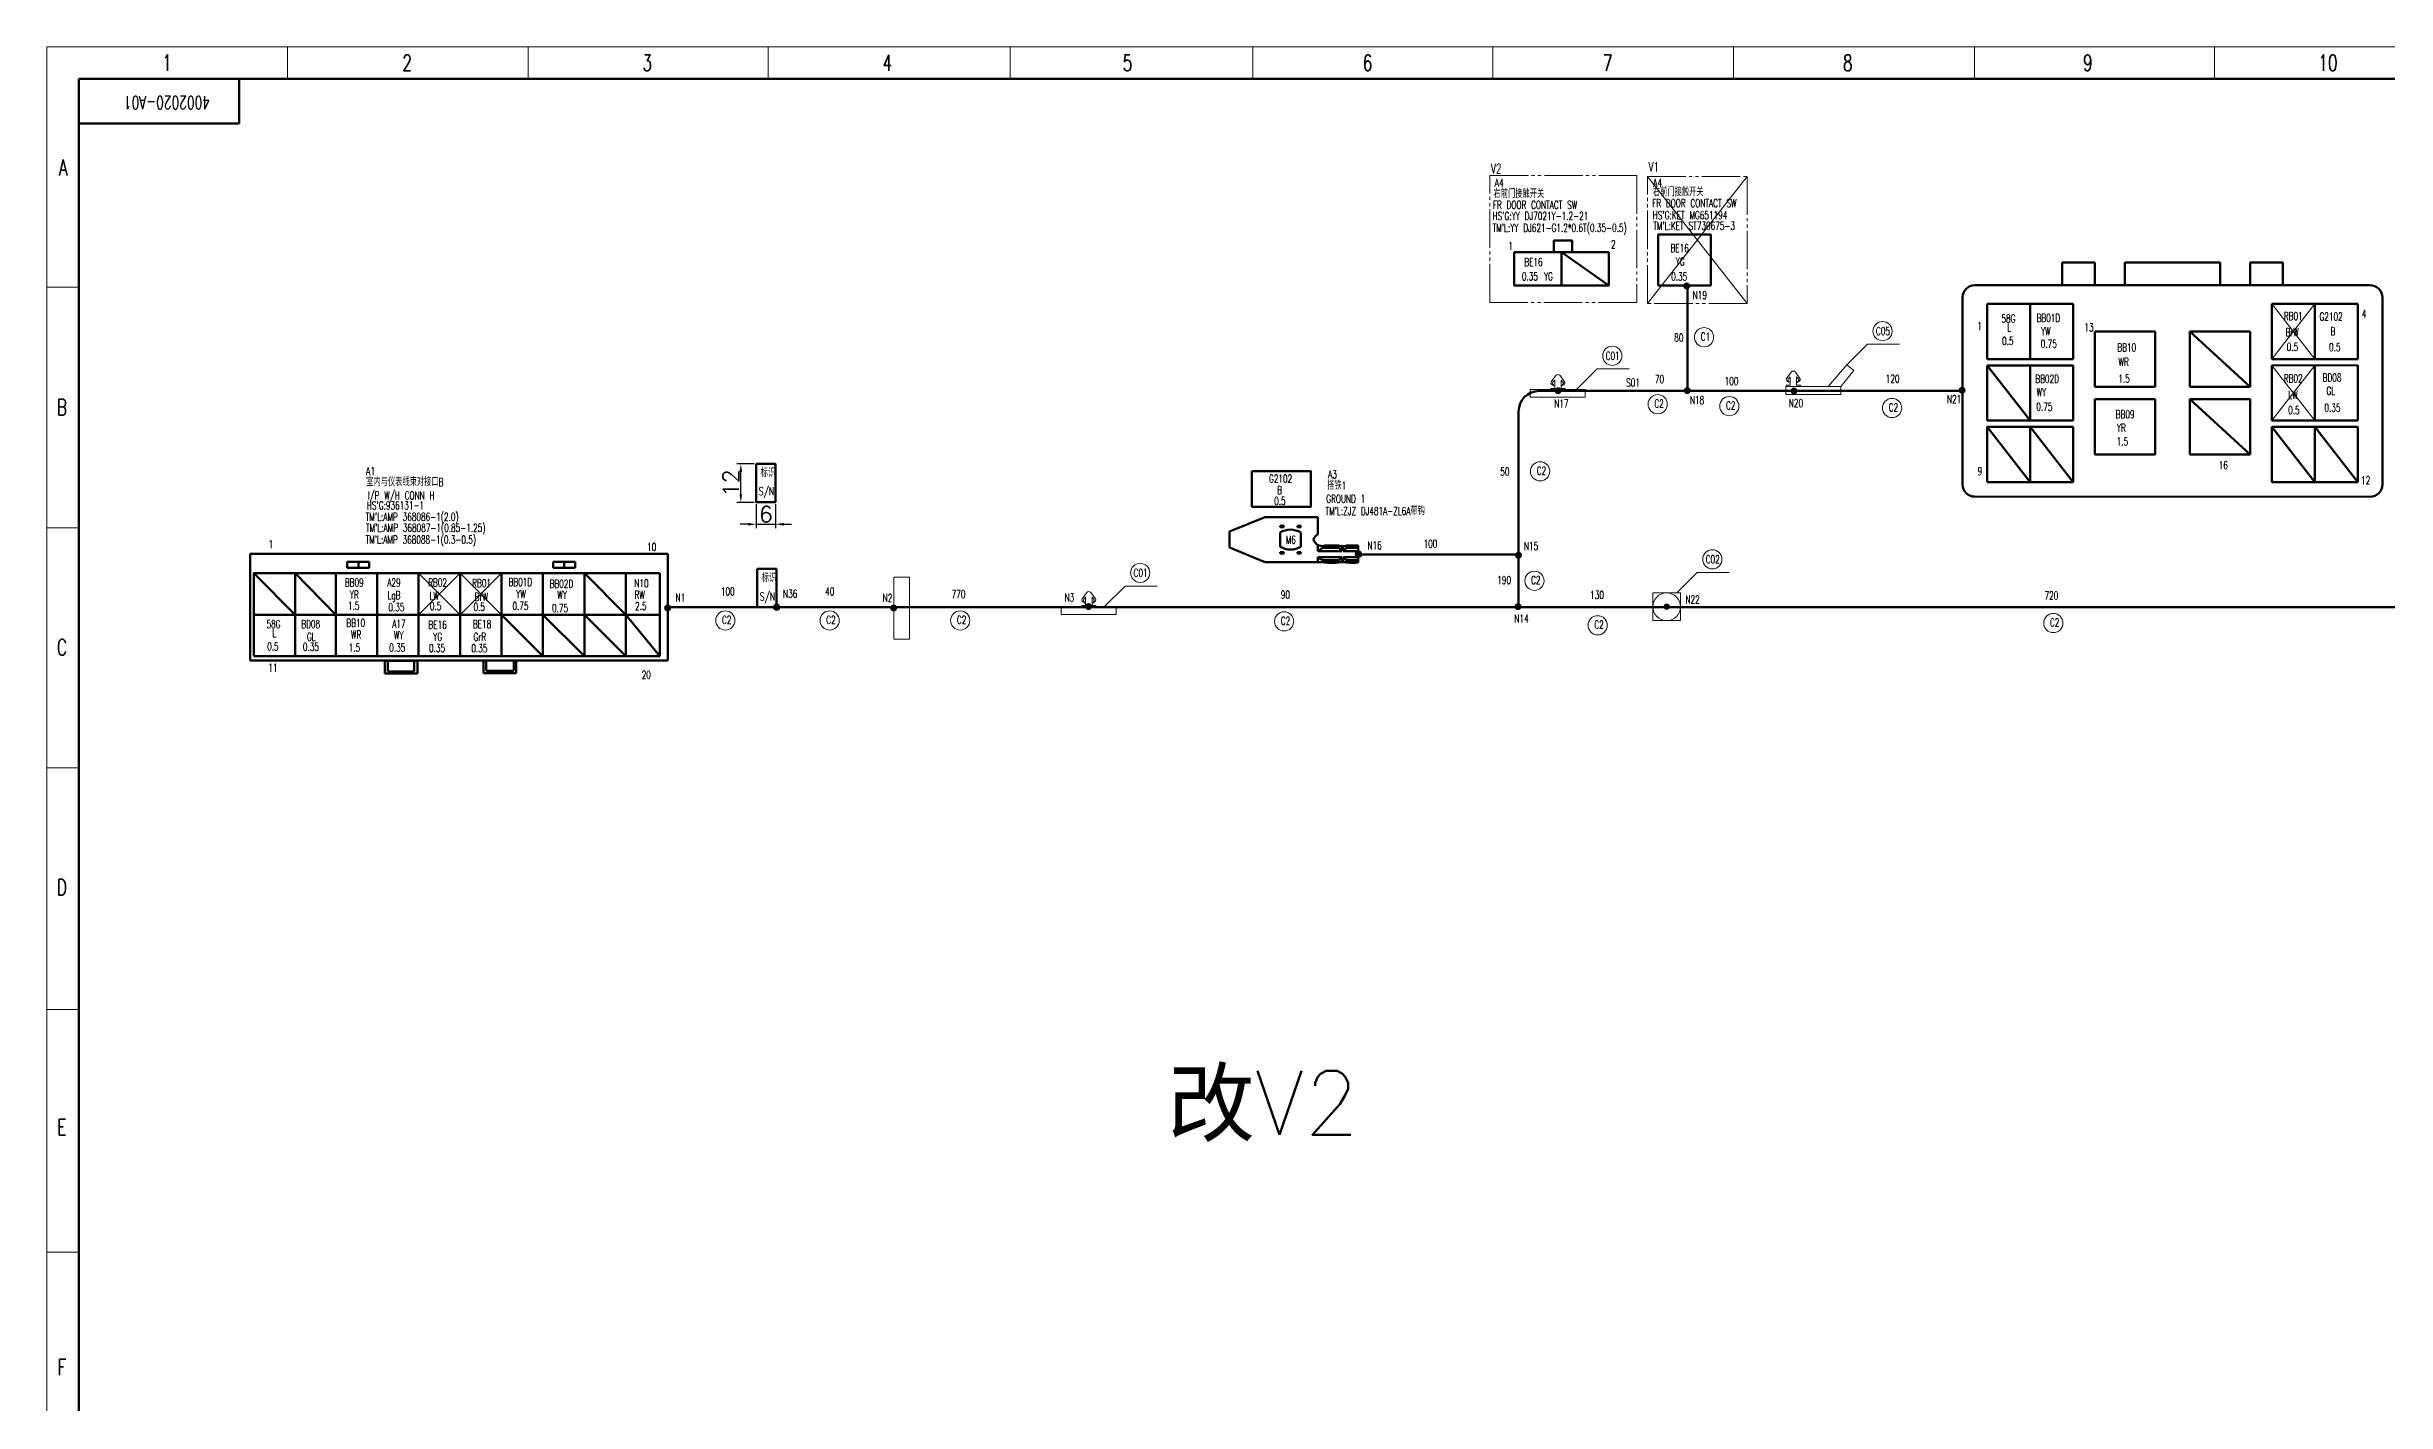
# Model space of a CAD drawing. Header units: millimetres. Extents: x 3123 to 4312, y 321 to 1162.
# Drawn here: x 3123 to 3853, y 739 to 1162 of the extents above; entities that cross this region are included whole.
import ezdxf
from ezdxf.enums import TextEntityAlignment as Align

# ---------------------------------------------------------------- set-up
doc = ezdxf.new("R2010")
doc.units = ezdxf.units.MM
doc.linetypes.add('PHANTOM', pattern=[17, 12, -1, 1, -1, 1, -1])
for name, color, linetype, lineweight in [('0Filament', 7, 'Continuous', 20), ('2FRAM', 2, 'Continuous', 70), ('4CONTOUR', 4, 'Continuous', 50), ('5PHANTOM', 6, 'PHANTOM', 20)]:
    doc.layers.add(name, color=color, linetype=linetype, lineweight=lineweight)
doc.styles.add('HZ', font='TXT', dxfattribs={"width": 0.7, "height": 4, "bigfont": 'HZTXT'})
doc.styles.get("Standard").update_dxf_attribs({"font": 'txt.shx', "height": 5})
doc.dimstyles.new('ISO-25', dxfattribs={"dimtxt": 2.5, "dimasz": 2.5, "dimexe": 1.25, "dimexo": 0.625, "dimtad": 1, "dimtxsty": 'Standard', "dimcen": 2.5, "dimadec": 0, "dimazin": 0, "dimtfac": 1, "dimtmove": 0, "dimatfit": 3, "dimfxl": 1, "dimarcsym": 0})

# ---------------------------------------------------------------- blocks, each defined once
blk = doc.blocks.new('*D31')
at = {"layer": '0Filament', "color": 0, "lineweight": -2, "transparency": 16777216}
for p, q in [((3344.13, 1019.43), (3344.13, 1011.95)), ((3350.13, 1019.43), (3350.13, 1011.95)), ((3341.63, 1013.2), (3339.13, 1013.2)), ((3344.13, 1013.2), (3350.13, 1013.2)), ((3352.63, 1013.2), (3355.13, 1013.2))]:
    blk.add_line(p, q, dxfattribs=at)
at = {"layer": '0Filament', "color": 0, "transparency": 16777216}
for points in [[(3341.63, 1013.61), (3341.63, 1012.78), (3344.13, 1013.2)], [(3352.63, 1013.61), (3352.63, 1012.78), (3350.13, 1013.2)]]:
    blk.add_solid(points, dxfattribs=at)
at = {"layer": 'Defpoints', "color": 0, "transparency": 16777216}
for p in [(3344.13, 1020.05), (3350.13, 1020.05), (3350.13, 1013.2)]:
    blk.add_point(p, dxfattribs=at)
at = {"layer": '0Filament', "color": 0, "transparency": 16777216, "insert": (3347.13, 1016.32), "char_height": 5, "attachment_point": 5}
blk.add_mtext('6', dxfattribs=at)
blk = doc.blocks.new('*D32')
at = {"layer": '0Filament', "color": 0, "lineweight": -2, "transparency": 16777216}
for p, q in [((3343.5, 1032.05), (3338.06, 1032.05)), ((3339.31, 1022.55), (3339.31, 1029.55)), ((3343.5, 1020.05), (3338.06, 1020.05))]:
    blk.add_line(p, q, dxfattribs=at)
at = {"layer": '0Filament', "color": 0, "transparency": 16777216}
for points in [[(3338.89, 1029.55), (3339.72, 1029.55), (3339.31, 1032.05)], [(3338.89, 1022.55), (3339.72, 1022.55), (3339.31, 1020.05)]]:
    blk.add_solid(points, dxfattribs=at)
at = {"layer": 'Defpoints', "color": 0, "transparency": 16777216}
for p in [(3339.31, 1032.05), (3344.13, 1032.05), (3344.13, 1020.05)]:
    blk.add_point(p, dxfattribs=at)
at = {"layer": '0Filament', "color": 0, "transparency": 16777216, "insert": (3336.18, 1026.05), "char_height": 5, "attachment_point": 5, "rotation": 90}
blk.add_mtext('12', dxfattribs=at)

msp = doc.modelspace()

# ---------------------------------------------------------------- hatches: boundary and pattern name
at = {"layer": '0Filament'}
h = msp.add_hatch(color=256, dxfattribs=at)
edge = h.paths.add_edge_path()
edge.add_arc((3634.772, 1087.671), 1.092, 90, 450)
h = msp.add_hatch(color=256, dxfattribs=at)
edge = h.paths.add_edge_path()
edge.add_arc((3594.585, 1054.931), 1.092, 90, 450)
h = msp.add_hatch(color=256, dxfattribs=at)
edge = h.paths.add_edge_path()
edge.add_arc((3634.944, 1054.96), 1.092, 90, 450)
h = msp.add_hatch(color=256, dxfattribs=at)
edge = h.paths.add_edge_path()
edge.add_arc((3668.283, 1054.841), 1.092, 90, 450)
h = msp.add_hatch(color=256, dxfattribs=at)
edge = h.paths.add_edge_path()
edge.add_arc((3720.795, 1055.072), 1.092, 90, 450)
h = msp.add_hatch(color=256, dxfattribs=at)
edge = h.paths.add_edge_path()
edge.add_arc((3532.228, 1003.819), 1, 0, 360)
h = msp.add_hatch(color=256, dxfattribs=at)
edge = h.paths.add_edge_path()
edge.add_arc((3582.205, 1003.521), 1.092, 90, 450)
h = msp.add_hatch(color=256, dxfattribs=at)
edge = h.paths.add_edge_path()
edge.add_arc((3316.428, 987.034), 1.092, 90, 450)
h = msp.add_hatch(color=256, dxfattribs=at)
edge = h.paths.add_edge_path()
edge.add_arc((3350.476, 987.261), 1, 0, 360)
h = msp.add_hatch(color=256, dxfattribs=at)
edge = h.paths.add_edge_path()
edge.add_arc((3387.026, 987.034), 1.092, 90, 450)
h = msp.add_hatch(color=256, dxfattribs=at)
edge = h.paths.add_edge_path()
edge.add_arc((3447.911, 987.472), 1.092, 90, 450)
h = msp.add_hatch(color=256, dxfattribs=at)
edge = h.paths.add_edge_path()
edge.add_arc((3582.082, 987.454), 1.092, 90, 450)
h = msp.add_hatch(color=256, dxfattribs=at)
edge = h.paths.add_edge_path()
edge.add_arc((3628.526, 987.451), 1, 90, 450)

# ---------------------------------------------------------------- linework, layer by layer
for p, q in [((3122.557, 321.382), (3122.557, 1162.382)), ((3122.557, 1162.382), (4311.557, 1162.382)), ((3122.557, 1162.382), (3122.557, 1152.479)), ((3122.557, 1162.382), (3122.557, 1152.479)), ((3132.459, 1162.382), (3122.557, 1162.382)), ((3197.695, 1162.408), (3197.695, 1152.423)), ((3272.833, 1162.382), (3272.833, 1152.479)), ((3347.862, 1162.38), (3347.862, 1152.478)), ((3423.384, 1162.382), (3423.384, 1152.479)), ((3499.227, 1162.38), (3499.227, 1152.478)), ((3574.256, 1162.382), (3574.256, 1152.479)), ((3649.394, 1162.408), (3649.394, 1152.423)), ((3724.636, 1162.382), (3724.636, 1152.479)), ((3799.665, 1162.38), (3799.665, 1152.478)), ((3132.485, 1087.243), (3122.501, 1087.243)), ((3684.813, 1063.043), (3691.198, 1069.427)), ((3691.198, 1069.427), (3701.198, 1069.427)), ((3592.463, 1057.728), (3593.893, 1059.698)), ((3596.633, 1057.728), (3595.204, 1059.698)), ((3600.389, 1055.346), (3606.773, 1061.73)), ((3606.773, 1061.73), (3616.773, 1061.73)), ((3665.968, 1058.783), (3667.397, 1060.753)), ((3670.138, 1058.783), (3668.708, 1060.753)), ((3684.813, 1063.043), (3678.903, 1056.211)), ((3682.863, 1056.211), (3686.977, 1061.29)), ((3686.977, 1061.29), (3684.813, 1063.043)), ((3585.916, 1055.346), (3603.088, 1055.346)), ((3585.916, 1052.884), (3585.916, 1055.346)), ((3603.088, 1052.884), (3585.916, 1052.884)), ((3592.317, 1055.205), (3592.317, 1055.648)), ((3593.549, 1055.648), (3592.317, 1055.648)), ((3596.779, 1055.205), (3592.317, 1055.205)), ((3593.297, 1056.405), (3592.564, 1056.989)), ((3592.942, 1056.953), (3593.297, 1056.405)), ((3593.549, 1058.249), (3592.987, 1057.601)), ((3593.549, 1055.648), (3593.549, 1058.249)), ((3595.547, 1058.249), (3596.11, 1057.601)), ((3595.547, 1055.648), (3595.547, 1058.249)), ((3596.779, 1055.648), (3595.547, 1055.648)), ((3595.8, 1056.405), (3596.533, 1056.989)), ((3596.155, 1056.953), (3595.8, 1056.405)), ((3596.779, 1055.205), (3596.779, 1055.648)), ((3603.088, 1055.346), (3603.088, 1052.884)), ((3682.863, 1056.211), (3665.691, 1056.211)), ((3665.691, 1056.211), (3665.691, 1053.749)), ((3665.691, 1053.749), (3682.863, 1053.749)), ((3665.822, 1056.26), (3665.822, 1056.703)), ((3667.054, 1056.703), (3665.822, 1056.703)), ((3670.284, 1056.26), (3665.822, 1056.26)), ((3666.801, 1057.46), (3666.068, 1058.043)), ((3666.446, 1058.008), (3666.801, 1057.46)), ((3667.054, 1059.303), (3666.491, 1058.656)), ((3667.054, 1056.703), (3667.054, 1059.303)), ((3669.052, 1059.303), (3669.614, 1058.656)), ((3669.052, 1056.703), (3669.052, 1059.303)), ((3670.284, 1056.703), (3669.052, 1056.703)), ((3669.304, 1057.46), (3670.037, 1058.043)), ((3669.66, 1058.008), (3669.304, 1057.46)), ((3670.284, 1056.26), (3670.284, 1056.703)), ((3682.863, 1053.749), (3682.863, 1056.211)), ((3132.459, 1012.105), (3122.557, 1012.105)), ((3387.106, 996.708), (3391.969, 996.708)), ((3387.106, 977.275), (3387.106, 996.708)), ((3391.969, 996.708), (3391.969, 977.275)), ((3452.926, 987.511), (3459.311, 993.896)), ((3459.311, 993.896), (3469.311, 993.896)), ((3631.631, 991.73), (3638.015, 998.115)), ((3638.015, 998.115), (3648.015, 998.115)), ((3439.368, 987.511), (3456.54, 987.511)), ((3439.368, 985.049), (3439.368, 987.511)), ((3445.77, 987.37), (3445.77, 987.813)), ((3447.002, 987.813), (3445.77, 987.813)), ((3450.232, 987.37), (3445.77, 987.37)), ((3445.916, 989.894), (3447.345, 991.864)), ((3446.749, 988.57), (3446.016, 989.154)), ((3446.394, 989.118), (3446.749, 988.57)), ((3447.002, 990.414), (3446.439, 989.766)), ((3447.002, 987.813), (3447.002, 990.414)), ((3450.085, 989.894), (3448.656, 991.864)), ((3448.999, 990.414), (3449.562, 989.766)), ((3448.999, 987.813), (3448.999, 990.414)), ((3450.232, 987.813), (3448.999, 987.813)), ((3449.252, 988.57), (3449.985, 989.154)), ((3449.607, 989.118), (3449.252, 988.57)), ((3450.232, 987.37), (3450.232, 987.813)), ((3456.54, 987.511), (3456.54, 985.049)), ((3624.192, 983.09), (3624.192, 991.73)), ((3624.192, 991.73), (3632.832, 991.73)), ((3632.832, 991.73), (3632.832, 983.09)), ((3456.54, 985.049), (3439.368, 985.049)), ((3632.832, 983.09), (3624.192, 983.09)), ((3391.969, 977.275), (3387.106, 977.275)), ((3132.458, 937.076), (3122.555, 937.076)), ((3132.459, 861.554), (3122.557, 861.554)), ((3132.458, 785.712), (3122.555, 785.712))]:
    msp.add_line(p, q, dxfattribs=at)
at = {"layer": '0Filament', "color": 1}
for p, q in [((3622.489, 1121.878), (3653.642, 1082.201)), ((3653.642, 1121.878), (3622.489, 1082.201)), ((3817.502, 1082.059), (3830.945, 1064.781)), ((3817.505, 1064.779), (3830.942, 1082.061)), ((3817.505, 1062.859), (3830.948, 1045.581)), ((3817.508, 1045.579), (3830.945, 1062.861)), ((3238.662, 997.867), (3251.601, 984.928)), ((3238.662, 984.928), (3251.601, 997.867)), ((3251.601, 997.867), (3264.54, 984.928)), ((3251.601, 984.928), (3264.54, 997.867))]:
    msp.add_line(p, q, dxfattribs=at)
at = {"layer": '0Filament'}
for centre, radius in [((3640.185, 1071.643), 3), ((3695.946, 1073.546), 3), ((3611.521, 1065.849), 3), ((3625.708, 1050.702), 3), ((3648.087, 1050.126), 3), ((3698.916, 1049.519), 3), ((3588.962, 1029.732), 3), ((3532.228, 1003.819), 1), ((3532.228, 1003.819), 1), ((3642.763, 1002.234), 3), ((3464.058, 998.015), 3), ((3587.202, 995.549), 3), ((3350.476, 987.261), 1), ((3350.476, 987.261), 1), ((3628.512, 987.41), 4.32), ((3334.45, 983.14), 3), ((3367.036, 983.14), 3), ((3407.83, 983.14), 3), ((3509.018, 982.85), 3), ((3606.952, 981.633), 3), ((3749.285, 982.325), 3)]:
    msp.add_circle(centre, radius, dxfattribs=at)
for centre, radius, start, end in [((3594.548, 1059.222), 0.81, 35.96257, 144.03743), ((3668.053, 1060.277), 0.81, 35.96257, 144.03743), ((3592.901, 1057.411), 0.54, 144.03743, 231.457932), ((3593.395, 1057.247), 0.54, 139.031128, 212.964489), ((3595.702, 1057.247), 0.54, 327.035511, 40.968872), ((3596.196, 1057.411), 0.54, 308.542068, 35.96257), ((3666.405, 1058.466), 0.54, 144.03743, 231.457932), ((3666.899, 1058.301), 0.54, 139.031128, 212.964489), ((3669.206, 1058.301), 0.54, 327.035511, 40.968872), ((3669.7, 1058.466), 0.54, 308.542068, 35.96257), ((3446.353, 989.577), 0.54, 144.03743, 231.457932), ((3446.847, 989.412), 0.54, 139.031128, 212.964489), ((3448.001, 991.388), 0.81, 35.96257, 144.03743), ((3449.154, 989.412), 0.54, 327.035511, 40.968872), ((3449.648, 989.577), 0.54, 308.542068, 35.96257)]:
    msp.add_arc(centre, radius, start, end, dxfattribs=at)
at = {"layer": '2FRAM', "linetype": 'ByBlock'}
for p, q in [((3132.557, 331.382), (3132.557, 1152.382)), ((3132.557, 1152.382), (4301.557, 1152.382)), ((3182.557, 1138.382), (3182.557, 1152.382)), ((3132.557, 1138.382), (3182.557, 1138.382))]:
    msp.add_line(p, q, dxfattribs=at)
at = {"layer": '4CONTOUR'}
for p, q in [((3580.894, 1087.838), (3580.894, 1098.248)), ((3580.894, 1098.248), (3595.67, 1098.248)), ((3595.67, 1098.248), (3595.67, 1087.838)), ((3595.67, 1098.248), (3610.445, 1098.248)), ((3595.67, 1098.248), (3610.445, 1087.838)), ((3610.445, 1098.248), (3610.445, 1087.838)), ((3752.008, 1087.878), (3752.008, 1095.038)), ((3752.008, 1095.038), (3762.225, 1095.038)), ((3762.225, 1087.878), (3762.225, 1095.038)), ((3771.641, 1087.878), (3771.641, 1095.038)), ((3771.641, 1095.038), (3801.371, 1095.038)), ((3801.371, 1095.038), (3801.371, 1087.878)), ((3810.784, 1095.038), (3821.001, 1095.038)), ((3810.784, 1087.878), (3810.784, 1095.038)), ((3821.001, 1087.878), (3821.001, 1095.038)), ((3580.894, 1087.838), (3595.67, 1087.838)), ((3595.67, 1087.838), (3610.445, 1087.838)), ((3634.969, 1054.859), (3634.969, 1087.844)), ((3720.908, 1025.681), (3720.908, 1084.038)), ((3848.262, 1087.878), (3724.748, 1087.878)), ((3728.628, 1082.054), (3728.628, 1064.774)), ((3728.628, 1082.054), (3755.508, 1082.054)), ((3742.068, 1082.054), (3742.068, 1064.774)), ((3755.508, 1082.054), (3755.508, 1064.774)), ((3844.382, 1082.064), (3817.502, 1082.059)), ((3817.502, 1082.059), (3817.505, 1064.779)), ((3830.942, 1082.061), (3830.945, 1064.781)), ((3844.382, 1082.064), (3844.385, 1064.784)), ((3852.112, 1025.652), (3852.102, 1084.038)), ((3762.225, 1073.414), (3781.057, 1073.414)), ((3762.225, 1056.134), (3762.225, 1073.414)), ((3781.057, 1073.414), (3781.057, 1056.134)), ((3791.954, 1073.421), (3810.79, 1056.138)), ((3810.787, 1073.418), (3791.954, 1073.415)), ((3791.954, 1073.415), (3791.957, 1056.135)), ((3810.79, 1056.138), (3810.787, 1073.418)), ((3728.628, 1064.774), (3755.508, 1064.774)), ((3728.628, 1062.854), (3742.071, 1045.576)), ((3728.628, 1062.854), (3728.628, 1045.574)), ((3728.628, 1062.854), (3755.508, 1062.854)), ((3742.068, 1062.854), (3742.068, 1045.574)), ((3755.508, 1062.854), (3755.508, 1045.574)), ((3844.385, 1064.784), (3817.505, 1064.779)), ((3844.385, 1062.864), (3817.505, 1062.859)), ((3817.505, 1062.859), (3817.508, 1045.579)), ((3830.945, 1062.861), (3830.948, 1045.581)), ((3844.385, 1062.864), (3844.388, 1045.584)), ((3588.672, 1054.859), (3720.908, 1054.859)), ((3781.057, 1056.134), (3762.225, 1056.134)), ((3791.957, 1056.135), (3810.79, 1056.138)), ((3582.272, 987.261), (3582.272, 1048.459)), ((3728.628, 1045.574), (3755.508, 1045.574)), ((3762.225, 1052.294), (3781.057, 1052.294)), ((3762.225, 1035.014), (3762.225, 1052.294)), ((3781.057, 1052.294), (3781.057, 1035.014)), ((3810.79, 1052.298), (3791.958, 1052.295)), ((3791.958, 1052.295), (3810.793, 1035.011)), ((3791.958, 1052.295), (3791.961, 1035.015)), ((3810.793, 1035.018), (3810.79, 1052.298)), ((3844.388, 1045.584), (3817.508, 1045.579)), ((3728.628, 1043.654), (3742.071, 1026.376)), ((3728.628, 1043.654), (3728.628, 1026.374)), ((3728.628, 1043.654), (3755.508, 1043.654)), ((3742.068, 1043.654), (3742.068, 1026.374)), ((3742.068, 1043.654), (3755.508, 1026.374)), ((3755.508, 1043.654), (3755.508, 1026.374)), ((3844.389, 1043.664), (3817.509, 1043.659)), ((3817.509, 1043.659), (3830.952, 1026.381)), ((3817.509, 1043.659), (3817.512, 1026.379)), ((3830.949, 1043.661), (3844.392, 1026.384)), ((3830.949, 1043.661), (3830.952, 1026.381)), ((3844.389, 1043.664), (3844.392, 1026.384)), ((3781.057, 1035.014), (3762.225, 1035.014)), ((3791.961, 1035.015), (3810.793, 1035.018)), ((3728.628, 1026.374), (3755.508, 1026.374)), ((3844.392, 1026.384), (3817.512, 1026.379)), ((3848.271, 1021.812), (3724.747, 1021.841)), ((3491.972, 1005.898), (3491.972, 1010.898)), ((3491.972, 1010.898), (3491.992, 1010.898)), ((3491.992, 1010.907), (3492.972, 1011.307)), ((3491.992, 1010.898), (3491.992, 1010.907)), ((3492.972, 1011.307), (3502.79, 1015.324)), ((3517.972, 1015.398), (3503.168, 1015.398)), ((3508.872, 1012.698), (3507.772, 1012.698)), ((3507.772, 1012.298), (3507.772, 1012.698)), ((3507.772, 1012.298), (3508.872, 1012.298)), ((3507.772, 1006.198), (3507.772, 1010.598)), ((3508.872, 1012.298), (3508.872, 1012.698)), ((3514.272, 1012.698), (3513.172, 1012.698)), ((3513.172, 1012.698), (3513.172, 1012.298)), ((3513.172, 1012.298), (3514.272, 1012.298)), ((3514.272, 1012.698), (3514.272, 1012.298)), ((3514.272, 1010.598), (3514.272, 1006.198)), ((3519.572, 1015.398), (3517.972, 1015.398)), ((3519.572, 1015.398), (3519.572, 1010.052)), ((3186.051, 1003.924), (3316.509, 1003.924)), ((3186.051, 970.598), (3186.051, 1003.924)), ((3216.381, 1001.456), (3223.228, 1001.456)), ((3216.381, 999.621), (3216.381, 1001.456)), ((3219.821, 1001.474), (3219.821, 999.543)), ((3223.228, 1001.456), (3223.228, 999.621)), ((3280.664, 1001.456), (3287.511, 1001.456)), ((3280.664, 999.621), (3280.664, 1001.456)), ((3284.105, 1001.474), (3284.105, 999.543)), ((3287.511, 1001.456), (3287.511, 999.621)), ((3316.509, 1003.924), (3316.509, 970.598)), ((3491.992, 1005.898), (3491.972, 1005.898)), ((3491.992, 1005.898), (3491.992, 1005.89)), ((3491.992, 1005.89), (3492.972, 1005.489)), ((3492.972, 1005.489), (3502.79, 1001.473)), ((3503.168, 1001.398), (3517.972, 1001.398)), ((3507.772, 1004.498), (3508.872, 1004.498)), ((3507.772, 1004.098), (3507.772, 1004.498)), ((3508.872, 1004.098), (3507.772, 1004.098)), ((3508.872, 1004.098), (3508.872, 1004.498)), ((3513.172, 1004.498), (3513.172, 1004.098)), ((3513.172, 1004.498), (3514.272, 1004.498)), ((3514.272, 1004.098), (3513.172, 1004.098)), ((3514.272, 1004.498), (3514.272, 1004.098)), ((3519.572, 1001.398), (3517.972, 1001.398)), ((3519.572, 1006.745), (3519.572, 1004.83)), ((3520.384, 1005.392), (3519.572, 1004.83)), ((3527.072, 1004.83), (3519.572, 1004.83)), ((3519.572, 1002.967), (3519.572, 1001.398)), ((3527.072, 1002.967), (3519.572, 1002.967)), ((3520.384, 1002.405), (3519.572, 1002.967)), ((3520.685, 1005.58), (3520.384, 1005.392)), ((3520.685, 1002.217), (3520.384, 1002.405)), ((3521.103, 1005.788), (3520.685, 1005.58)), ((3521.103, 1002.009), (3520.685, 1002.217)), ((3521.285, 1005.83), (3521.103, 1005.788)), ((3521.285, 1001.967), (3521.103, 1002.009)), ((3526.072, 1005.83), (3521.285, 1005.83)), ((3526.072, 1001.967), (3521.285, 1001.967)), ((3521.572, 1005.966), (3521.572, 1006.566)), ((3521.572, 1005.863), (3521.572, 1005.966)), ((3521.572, 1001.934), (3521.572, 1001.831)), ((3521.572, 1001.231), (3521.572, 1001.831)), ((3525.072, 1006.598), (3522.572, 1006.598)), ((3522.572, 1005.998), (3522.572, 1006.598)), ((3525.072, 1005.998), (3522.572, 1005.998)), ((3525.072, 1001.798), (3522.572, 1001.798)), ((3522.572, 1001.198), (3522.572, 1001.798)), ((3525.072, 1001.198), (3522.572, 1001.198)), ((3525.072, 1005.998), (3525.072, 1006.598)), ((3525.072, 1001.198), (3525.072, 1001.798)), ((3526.072, 1005.966), (3526.072, 1006.566)), ((3526.072, 1005.831), (3526.072, 1005.966)), ((3526.072, 1005.831), (3526.072, 1005.83)), ((3526.072, 1005.83), (3527.072, 1004.83)), ((3526.072, 1001.967), (3527.072, 1002.967)), ((3526.072, 1001.966), (3526.072, 1001.967)), ((3526.072, 1001.966), (3526.072, 1001.831)), ((3526.072, 1001.231), (3526.072, 1001.831)), ((3527.072, 1004.83), (3527.072, 1006.398)), ((3527.072, 1006.398), (3527.472, 1006.398)), ((3527.072, 1001.398), (3527.072, 1002.967)), ((3527.472, 1001.398), (3527.072, 1001.398)), ((3527.472, 1006.398), (3527.472, 1004.83)), ((3528.472, 1005.83), (3527.472, 1004.83)), ((3532.172, 1004.83), (3527.472, 1004.83)), ((3527.472, 1002.967), (3527.472, 1001.398)), ((3528.472, 1001.967), (3527.472, 1002.967)), ((3532.172, 1002.967), (3527.472, 1002.967)), ((3528.472, 1005.831), (3528.471, 1005.83)), ((3528.472, 1001.966), (3528.471, 1001.967)), ((3528.472, 1005.966), (3528.472, 1006.566)), ((3528.472, 1005.831), (3528.472, 1005.966)), ((3532.172, 1005.83), (3528.472, 1005.83)), ((3532.172, 1001.967), (3528.472, 1001.967)), ((3528.472, 1001.966), (3528.472, 1001.831)), ((3528.472, 1001.231), (3528.472, 1001.831)), ((3531.172, 1006.598), (3529.472, 1006.598)), ((3529.472, 1005.998), (3529.472, 1006.598)), ((3531.172, 1005.998), (3529.472, 1005.998)), ((3531.172, 1001.798), (3529.472, 1001.798)), ((3529.472, 1001.198), (3529.472, 1001.798)), ((3531.172, 1001.198), (3529.472, 1001.198)), ((3531.172, 1005.998), (3531.172, 1006.598)), ((3531.172, 1001.198), (3531.172, 1001.798)), ((3532.172, 1005.966), (3532.172, 1006.566)), ((3532.172, 1005.966), (3532.172, 1005.83)), ((3532.172, 1004.83), (3532.172, 1005.83)), ((3532.172, 1004.83), (3532.172, 1002.967)), ((3532.172, 1001.967), (3532.172, 1002.967)), ((3532.172, 1001.831), (3532.172, 1001.967)), ((3532.172, 1001.231), (3532.172, 1001.831)), ((3582.272, 1003.733), (3532.189, 1003.733)), ((3313.955, 997.867), (3187.111, 997.867)), ((3187.131, 971.988), (3187.131, 997.867)), ((3187.131, 997.867), (3200.071, 984.928)), ((3200.071, 971.988), (3200.071, 997.867)), ((3200.071, 997.867), (3212.783, 984.928)), ((3212.783, 971.989), (3212.783, 997.867)), ((3223.228, 999.621), (3216.381, 999.621)), ((3225.723, 971.989), (3225.723, 997.867)), ((3238.662, 971.989), (3238.662, 997.867)), ((3251.601, 971.989), (3251.601, 997.867)), ((3264.54, 971.989), (3264.54, 997.867)), ((3277.48, 971.989), (3277.48, 997.867)), ((3287.511, 999.621), (3280.664, 999.621)), ((3290.419, 971.989), (3290.419, 997.867)), ((3290.419, 997.867), (3303.358, 984.928)), ((3303.358, 971.989), (3303.358, 997.867)), ((3313.955, 997.867), (3313.955, 971.989)), ((3316.509, 987.261), (3372.364, 987.261)), ((3372.364, 987.261), (4129.094, 987.261)), ((3313.955, 984.928), (3187.131, 984.928)), ((3264.54, 984.928), (3277.48, 971.989)), ((3277.48, 984.928), (3290.419, 971.989)), ((3290.419, 984.928), (3303.358, 971.989)), ((3303.358, 984.928), (3313.955, 971.989)), ((3313.955, 971.989), (3187.131, 971.989)), ((3316.509, 970.598), (3186.051, 970.598)), ((3228.059, 970.572), (3238.343, 970.572)), ((3228.059, 966.596), (3228.059, 970.572)), ((3238.343, 966.596), (3228.059, 966.596)), ((3229.056, 970.53), (3229.056, 967.212)), ((3229.056, 967.212), (3237.246, 967.212)), ((3237.246, 967.212), (3237.246, 970.626)), ((3238.343, 970.572), (3238.343, 966.596)), ((3258.869, 970.601), (3269.154, 970.601)), ((3258.869, 966.625), (3258.869, 970.601)), ((3269.154, 966.625), (3258.869, 966.625)), ((3259.781, 970.66), (3259.781, 967.412)), ((3259.781, 967.412), (3268.378, 967.412)), ((3268.378, 967.412), (3268.378, 970.624)), ((3269.154, 970.601), (3269.154, 966.625))]:
    msp.add_line(p, q, dxfattribs=at)
for points in [[(3625.889, 1103.728), (3642.29, 1103.728), (3642.29, 1087.844), (3625.889, 1087.844)], [(3593.267, 1098.248), (3598.94, 1098.248), (3598.94, 1101.86), (3593.267, 1101.86)], [(3344.127, 1032.054), (3344.127, 1020.054), (3350.127, 1020.054), (3350.127, 1032.054)], [(3498.963, 1029.747), (3517.362, 1029.747), (3517.362, 1018.655), (3498.963, 1018.655)], [(3344.436, 999.261), (3344.436, 987.261), (3350.436, 987.261), (3350.436, 999.261)]]:
    msp.add_lwpolyline(points, close=True, dxfattribs=at)
for centre, radius, start, end in [((3724.748, 1084.038), 3.84, 90, 180), ((3848.262, 1084.038), 3.84, 0.009701, 90), ((3588.672, 1048.459), 6.4, 90, 180), ((3724.748, 1025.681), 3.84, 180, 269.98621), ((3848.272, 1025.652), 3.84, 269.98621, 0.009701), ((3503.168, 1014.398), 1, 90, 112.249024), ((3511.022, 1005.398), 6.132, 57.994618, 122.005382), ((3520.972, 1007.398), 3, 117.817356, 160.528779), ((3503.168, 1002.398), 1, 247.750978, 269.999995), ((3511.022, 1011.398), 6.132, 237.994613, 302.005387), ((3520.972, 1009.398), 3, 199.471219, 280.310767)]:
    msp.add_arc(centre, radius, start, end, dxfattribs=at)
for centre, major_axis, ratio, start_param, end_param in [((3519.572, 1001.334), (-2, 0), 0.0322581, 3.1415927, 4.712389), ((3519.574, 1005.863), (1.998, 0), 0.0322736, 5.7405841, 6.2831855), ((3519.574, 1001.934), (1.998, 0), 0.0322736, 6.2831851, 6.8257865), ((3519.57, 1006.463), (2.002, 0), 0.032244, 6.0315515, 6.2831859), ((3522.572, 1006.566), (-1, 0), 0.0322581, 4.712389, 6.2831853), ((3522.572, 1005.966), (-1, 0), 0.0322581, 4.712389, 6.2831853), ((3522.572, 1001.831), (1, 0), 0.0322581, 3.1415927, 4.712389), ((3522.572, 1001.231), (1, 0), 0.0322581, 3.1415927, 4.712389), ((3525.072, 1006.566), (-1, 0), 0.0322581, 3.1415926, 4.712389), ((3525.072, 1005.966), (-1, 0), 0.0322581, 3.1415926, 4.712389), ((3525.072, 1001.831), (1, 0), 0.0322581, 4.712389, 6.2831853), ((3525.072, 1001.231), (1, 0), 0.0322581, 4.712389, 6.2831853), ((3527.072, 1006.431), (-1, 0), 0.0322581, 6.2831853, 7.8539816), ((3527.072, 1001.366), (1, 0), 0.0322581, 1.5707963, 3.1415927), ((3527.472, 1006.431), (1, 0), 0.0322581, 4.712389, 6.2831853), ((3527.472, 1001.366), (-1, 0), 0.0322581, 3.1415927, 4.712389), ((3529.472, 1006.566), (-1, 0), 0.0322581, 4.712389, 6.2831853), ((3529.472, 1005.966), (-1, 0), 0.0322581, 4.712389, 6.2831853), ((3529.472, 1001.831), (1, 0), 0.0322581, 3.1415927, 4.712389), ((3529.472, 1001.231), (1, 0), 0.0322581, 3.1415927, 4.712389), ((3531.172, 1006.566), (-1, 0), 0.0322581, 3.1415926, 4.712389), ((3531.172, 1005.966), (-1, 0), 0.0322581, 3.1415926, 4.712389), ((3531.172, 1001.831), (1, 0), 0.0322581, 4.712389, 6.2831853), ((3531.172, 1001.231), (1, 0), 0.0322581, 4.712389, 6.2831853)]:
    msp.add_ellipse(centre, major_axis=major_axis, ratio=ratio, start_param=start_param, end_param=end_param, dxfattribs=at)
at = {"layer": '5PHANTOM'}
for points in [[(3573.295, 1122.22), (3619.159, 1122.22), (3619.159, 1082.542), (3573.295, 1082.542)], [(3622.489, 1121.878), (3653.642, 1121.878), (3653.642, 1082.201), (3622.489, 1082.201)]]:
    msp.add_lwpolyline(points, close=True, dxfattribs=at)

# ---------------------------------------------------------------- texts
at = {"layer": '0Filament', "style": 'HZ', "width": 0.67}
for s, height, p in [('V2', 3, (3573.606, 1122.844)), ('V1', 3, (3622.842, 1123.385)), ('右前门接触开关', 2.5, (3624.186, 1115.747)), ("HS'G:YY DJ7021Y-1.2-21", 2.5, (3574.11, 1108.281)), ('右前门接触开关', 2.5, (3574.427, 1115.203)), ("HS'G:KET MG651194", 2.5, (3624.146, 1108.54)), ("TM'L:YY DJ621-G1.2*0.6T(0.35-0.5)", 2.5, (3574.126, 1104.573)), ("TM'L:KET ST730675-3", 2.5, (3624.303, 1105.217)), ('1', 2.5, (3579.084, 1098.935)), ('2', 2.5, (3611.138, 1099.411)), ('BE16', 2.5, (3629.703, 1098.251)), ('YG', 2.5, (3631.311, 1094.014)), ('0.35', 2.5, (3629.902, 1089.339)), ('N19', 2.5, (3636.652, 1083.585)), ('C05', 2.5, (3693.882, 1072.312)), ('1', 2.5, (3725.556, 1073.865)), ('13', 2.5, (3759.001, 1073.485)), ('4', 2.5, (3845.614, 1077.67)), ('C01', 2.5, (3609.457, 1064.615)), ('80', 2.5, (3630.853, 1070.263)), ('C1', 2.5, (3639.147, 1070.593)), ('70', 2.5, (3624.861, 1057.284)), ('120', 2.5, (3696.949, 1057.437)), ('S01', 2.5, (3615.848, 1056.224)), ('N18', 2.5, (3635.77, 1050.744)), ('100', 2.5, (3646.599, 1056.673)), ('N20', 2.5, (3666.663, 1049.819)), ('N21', 2.5, (3716.061, 1051.053)), ('N17', 2.5, (3593.386, 1049.657)), ('C2', 2.5, (3624.671, 1049.652)), ('C2', 2.5, (3647.05, 1049.076)), ('C2', 2.5, (3697.879, 1048.469)), ('50', 2.5, (3576.519, 1028.387)), ('C2', 2.5, (3587.924, 1028.682)), ('9', 2.5, (3725.649, 1028.548)), ('16', 2.5, (3800.924, 1030.407)), ('室内与仪表线束对接口B', 2.5, (3222.3, 1025.134)), ('搭铁1', 2.5, (3522.454, 1024.03)), ('12', 2.5, (3845.43, 1025.701)), ("TM'L:AMP 368086-1(2.0)", 2.5, (3222.105, 1014.275)), ("HS'G:936131-1", 2.5, (3222.469, 1017.849)), ("TM'L:ZJZ DJ481A-ZL6A带钩", 2.5, (3521.924, 1016.081)), ("TM'L:AMP 368088-1(0.3-0.5) ", 2.5, (3222.082, 1007.137)), ("TM'L:AMP 368087-1(0.85-1.25)", 2.5, (3222.169, 1010.849)), ('1', 2.5, (3191.76, 1005.706)), ('10', 2.5, (3310.014, 1004.85)), ('N16', 2.5, (3535.054, 1005.356)), ('100', 2.5, (3552.563, 1005.857)), ('N15', 2.5, (3583.962, 1005.114)), ('C02', 2.5, (3640.699, 1000.999)), ('C01', 2.5, (3461.994, 996.78)), ('190', 2.5, (3575.584, 994.522)), ('C2', 2.5, (3586.165, 994.5)), ('N1', 2.5, (3318.901, 989.037)), ('100', 2.5, (3333.057, 990.979)), ('N36', 2.5, (3352.498, 990.223)), ('40', 2.5, (3365.643, 990.979)), ('N2', 2.5, (3383.587, 988.919)), ('770', 2.5, (3405.167, 990.117)), ('N3', 2.5, (3440.431, 989.089)), ('90', 2.5, (3507.958, 989.96)), ('130', 2.5, (3604.6, 989.849)), ('N22', 2.5, (3634.392, 988.453)), ('720', 2.5, (3746.526, 989.694)), ('C2', 2.5, (3333.412, 982.09)), ('C2', 2.5, (3365.999, 982.09)), ('C2', 2.5, (3406.793, 982.09)), ('C2', 2.5, (3507.98, 981.8)), ('N14', 2.5, (3580.934, 982.474)), ('C2', 2.5, (3605.915, 980.584)), ('C2', 2.5, (3748.248, 981.275)), ('11', 2.5, (3191.682, 967.132)), ('20', 2.5, (3308.335, 964.905))]:
    msp.add_text(s, height=height, dxfattribs=at).set_placement(p)
for s, p in [('FR DOOR CONTACT SW', (3574.202, 1114.254)), ('FR DOOR CONTACT SW', (3623.962, 1114.798)), ('I/P W/H CONN H', (3222.765, 1023.471)), ('GROUND 1', (3522.171, 1022.405)), ('M6', (3509.536, 1009.628))]:
    msp.add_text(s, height=2.5, dxfattribs=at).set_placement(p, align=Align.TOP_LEFT)
at = {"layer": '0Filament', "color": 3, "style": 'HZ', "width": 0.67}
for s, p in [('BE16', (3584.024, 1093.866)), ('0.35', (3583.273, 1089.415)), ('YG', (3590.167, 1089.419)), ('58G', (3733.082, 1076.213)), ('L', (3734.907, 1073.418)), ('BB01D', (3744.047, 1076.421)), ('YW', (3745.418, 1072.239)), ('G2102', (3832.424, 1076.846)), ('B', (3835.868, 1072.264)), ('0.5', (3733.272, 1069.227)), ('0.75', (3745.348, 1068.355)), ('BB10', (3769.267, 1067.205)), ('0.5', (3835.403, 1067.314)), ('BB02D', (3743.663, 1057.387)), ('WR', (3769.65, 1062.711)), ('1.5', (3769.579, 1057.467)), ('BD08', (3833.41, 1057.773)), ('WY ', (3744.045, 1053.262)), ('GL', (3834.616, 1053.662)), ('0.75', (3743.975, 1048.679)), ('BB09', (3768.764, 1046.316)), ('0.35', (3833.957, 1048.359)), ('YR', (3769.146, 1042.087)), ('1.5', (3769.076, 1037.844)), ('G2102', (3504.283, 1026.205)), ('B', (3506.84, 1022.606)), ('0.5', (3505.884, 1019.239)), ('BB09', (3215.595, 993.752)), ('A29', (3228.866, 993.728)), ('BB01D', (3266.726, 993.894)), ('N10', (3306.041, 993.505)), ('1.5', (3216.574, 986.493)), ('YR', (3217.133, 989.954)), ('LgB', (3228.913, 989.752)), ('0.35', (3229.194, 986.024)), ('0.75', (3267.951, 986.42)), ('YW', (3269.128, 990.111)), ('0.75', (3280.321, 985.753)), ('WY', (3281.963, 989.918)), ('RW', (3306.08, 989.904)), ('2.5', (3306.251, 986.4)), ('58G', (3191.128, 980.758)), ('L', (3192.953, 977.963)), ('BD08', (3202.004, 980.768)), ('GL', (3203.759, 976.759)), ('BB10', (3216.08, 981.098)), ('WR', (3217.502, 977.45)), ('A17', (3230.436, 980.858)), ('WY', (3230.935, 977.25)), ('BE16', (3241.677, 980.556)), ('YG', (3243.197, 976.779)), ('BE18', (3255.605, 980.735)), ('GrR', (3255.801, 976.758)), ('0.5', (3191.318, 973.772)), ('0.35', (3202.498, 973.648)), ('1.5', (3216.827, 973.424)), ('0.35', (3229.471, 973.415)), ('0.35', (3241.9, 973.275)), ('0.35', (3255.115, 973.191))]:
    msp.add_text(s, height=2.5, dxfattribs=at).set_placement(p)
at = {"layer": '0Filament', "color": 0, "style": 'HZ', "width": 0.67}
for s, p in [('RB01', (3821.296, 1077.018)), ('BrW', (3821.796, 1071.966)), ('0.5', (3822.197, 1067.369)), ('RB02', (3821.278, 1057.514)), ('LW', (3822.676, 1052.412)), ('0.5', (3822.65, 1047.63)), ('RB02', (3241.66, 993.75)), ('RB01', (3255.362, 993.556)), ('LW', (3242.043, 989.551)), ('0.5', (3242.177, 986.4)), ('0.5', (3255.796, 986.101)), ('BrW', (3256.148, 989.281))]:
    msp.add_text(s, height=2.5, dxfattribs=at).set_placement(p)
at = {"layer": '0Filament', "color": 3, "style": 'HZ', "width": 0.67}
msp.add_text('BB02D', height=2.5, dxfattribs=at).set_placement((3279.561, 994.616), align=Align.MIDDLE_LEFT)
at = {"layer": '0Filament', "style": 'HZ'}
for s, insert, char_height, width, attachment_point in [('1', (3160.078, 1157.39), 5, 50, 5), ('2', (3235.078, 1157.39), 5, 50, 5), ('3', (3310.078, 1157.39), 5, 50, 5), ('4', (3385.078, 1157.39), 5, 50, 5), ('5', (3460.078, 1157.39), 5, 50, 5), ('6', (3535.078, 1157.39), 5, 50, 5), ('7', (3610.078, 1157.39), 5, 50, 5), ('8', (3685.078, 1157.39), 5, 50, 5), ('9', (3760.078, 1157.39), 5, 50, 5), ('10', (3835.078, 1157.39), 5, 50, 5), ('A', (3127.62, 1124.671), 5, 50, 5), ('A4', (3574.779, 1121.121), 2.5, 39.54279, 1), ('A4', (3624.277, 1121.144), 2.5, 39.54279, 1), ('B', (3127.242, 1049.759), 5, 50, 5), ('A1', (3222.239, 1031.059), 2.5, 39.54279, 1), ('标识', (3345.458, 1030.509), 2.5, 11.60157, 1), ('S/N', (3344.904, 1024.758), 2.5, 11.60157, 1), ('A3', (3522.693, 1030.045), 2.5, 39.54279, 1), ('标识', (3345.767, 997.633), 2.5, 11.60157, 1), ('S/N', (3345.213, 991.883), 2.5, 11.60157, 1), ('C', (3127.242, 974.759), 5, 50, 5), ('D', (3127.242, 899.759), 5, 50, 5), ('E', (3127.242, 824.759), 5, 50, 5), ('F', (3127.242, 749.759), 5, 50, 5)]:
    msp.add_mtext(s, dxfattribs=dict(at, insert=insert, char_height=char_height, width=width, attachment_point=attachment_point))
at = {"layer": '0Filament', "insert": (3160.029, 1144.949), "char_height": 4, "width": 60, "attachment_point": 5, "rotation": 180, "style": 'HZ'}
msp.add_mtext('4002020-A01', dxfattribs=at)
at = {"layer": '0Filament', "color": 2, "insert": (3472.563, 842.451), "char_height": 20, "attachment_point": 1}
msp.add_mtext_dynamic_manual_height_columns('{\\fSimSun|b0|i0|c134|p2;改}V2', width=126.46094, gutter_width=25, heights=[39.099], dxfattribs=at)

# ---------------------------------------------------------------- dimensions: what is measured, and where the dimension line sits
at = {"layer": '0Filament'}
dim = msp.add_linear_dim(base=(3339.308, 1032.054), p1=(3344.127, 1020.054), p2=(3344.127, 1032.054), angle=90, dimstyle='ISO-25', dxfattribs=at)
dim.commit()
dim.dimension.update_dxf_attribs({"geometry": '*D32', "text_midpoint": (3336.183, 1026.054)})
dim = msp.add_linear_dim(base=(3350.127, 1013.196), p1=(3344.127, 1020.054), p2=(3350.127, 1020.054), dimstyle='ISO-25', dxfattribs=at)
dim.commit()
dim.dimension.update_dxf_attribs({"geometry": '*D31', "text_midpoint": (3347.127, 1013.196), "dimtype": 160})

doc.saveas('drawing.dxf')
